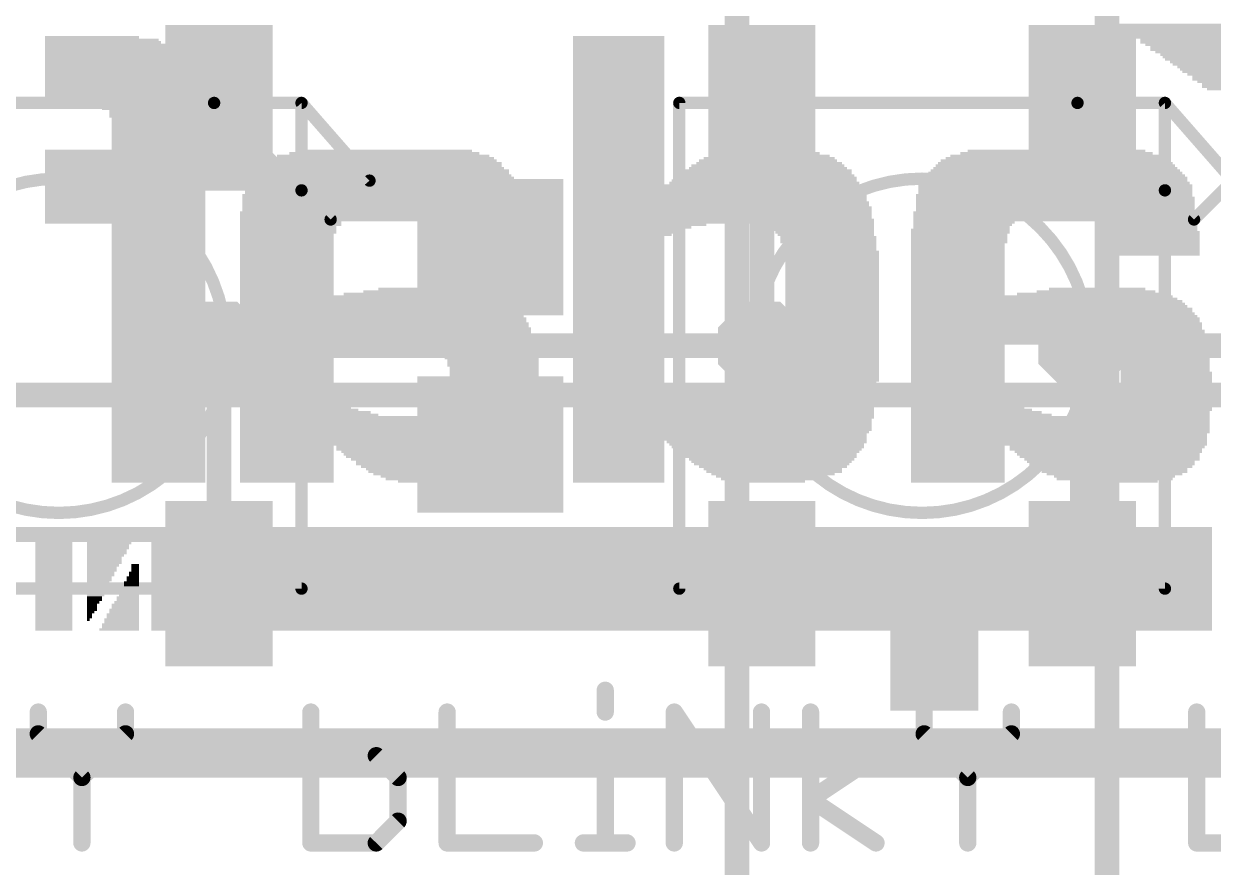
# Model space of a CAD drawing. Extents: x -0.4 to 69.2, y -1 to 53.5.
# Drawn here: x 29.61 to 41.86, y 21.81 to 30.49 of the extents above; entities that cross this region are included whole.
import ezdxf

# ---------------------------------------------------------------- set-up
doc = ezdxf.new("R2010")
doc.units = 0
for name, color, linetype in [('1', 12, 'CONTINUOUS'), ('16', 132, 'CONTINUOUS'), ('18', 110, 'CONTINUOUS'), ('21', 40, 'CONTINUOUS'), ('22', 6, 'CONTINUOUS'), ('29', 253, 'CONTINUOUS')]:
    doc.layers.add(name, color=color, linetype=linetype)

# ---------------------------------------------------------------- blocks, each defined once
blk = doc.blocks.new('RECT')
blk.add_solid([(-0.5, -0.5), (0.5, -0.5), (-0.5, 0.5), (0.5, 0.5)])
blk = doc.blocks.new('SQUAREV')
blk.add_solid([(-0.5, -0.5), (0.5, -0.5), (-0.5, 0.5), (0.5, 0.5)])
blk = doc.blocks.new('OCTAGONV')
at = {"const_width": 0.5}
blk.add_lwpolyline([(-0.25, -0.1036), (-0.25, 0.1036), (-0.1036, 0.25), (0.1036, 0.25), (0.25, 0.1036), (0.25, -0.1036), (0.1036, -0.25), (-0.1036, -0.25), (-0.25, -0.1036), (-0.25, 0.1036)], dxfattribs=at)

msp = doc.modelspace()

# ---------------------------------------------------------------- linework, layer by layer
at = {"layer": '1', "const_width": 0.254}
for points in [[(37.212, 29.628), (37.212, 27.178)], [(31.622, 24.728), (31.622, 27.178)], [(40.512, 24.728), (40.512, 27.178)], [(0, 26.67), (68.834, 26.67)], [(68.834, 23.114), (0, 23.114)], [(66.928, 22.86), (1.906, 22.86)]]:
    msp.add_lwpolyline(points, dxfattribs=at)
at = {"layer": '1', "const_width": 0.127}
for points in [[(37.2755, 29.628, 1), (37.1485, 29.628)], [(31.6855, 27.178, 1), (31.5585, 27.178)], [(37.1485, 27.178, 1), (37.2755, 27.178)], [(40.5755, 27.178, 1), (40.4485, 27.178)], [(31.5585, 24.728, 1), (31.6855, 24.728)], [(40.4485, 24.728, 1), (40.5755, 24.728)]]:
    msp.add_lwpolyline(points, format="xyb", dxfattribs=at)
at = {"layer": '16', "const_width": 0.254}
for points in [[(36.957, 5.842), (36.957, 44.704)], [(40.767, 44.704), (40.767, 5.842)], [(37.212, 27.178), (31.622, 27.178)], [(46.102, 27.178), (40.512, 27.178)]]:
    msp.add_lwpolyline(points, dxfattribs=at)
at = {"layer": '16', "const_width": 0.127}
for points in [[(31.622, 27.2415, 1), (31.622, 27.1145)], [(37.212, 27.1145, 1), (37.212, 27.2415)], [(40.512, 27.2415, 1), (40.512, 27.1145)]]:
    msp.add_lwpolyline(points, format="xyb", dxfattribs=at)
at = {"layer": '21'}
for points, const_width in [([(27.472, 29.678), (31.572, 29.678)], 0.127), ([(31.572, 29.678), (32.472, 29.678)], 0.127), ([(31.572, 29.678), (32.472, 28.778)], 0.127), ([(32.472, 29.678), (32.472, 28.778)], 0.127), ([(33.172, 28.878), (32.472, 29.678)], 0.127), ([(36.362, 24.678), (36.362, 29.678)], 0.127), ([(36.362, 29.678), (40.462, 29.678)], 0.127), ([(40.462, 29.678), (41.362, 29.678)], 0.127), ([(40.462, 29.678), (41.362, 28.778)], 0.127), ([(41.362, 29.678), (41.362, 28.778)], 0.127), ([(42.062, 28.878), (41.362, 29.678)], 0.127), ([(32.772, 28.478), (33.172, 28.878)], 0.127), ([(41.662, 28.478), (42.062, 28.878)], 0.127), ([(32.472, 28.778), (32.472, 24.678)], 0.127), ([(32.472, 28.778), (32.772, 28.478)], 0.127), ([(41.362, 28.778), (41.362, 24.678)], 0.127), ([(41.362, 28.778), (41.662, 28.478)], 0.127), ([(33.909, 27.178), (34.925, 27.178)], 0.2032), ([(32.472, 24.678), (27.472, 24.678)], 0.127), ([(41.362, 24.678), (36.362, 24.678)], 0.127), ([(35.5992, 23.6318), (35.5992, 23.4073)], 0.1778), ([(29.7615, 23.4073), (29.7615, 23.1827)], 0.1778), ([(30.6597, 23.1827), (30.6597, 23.4073)], 0.1778), ([(32.5681, 23.4073), (32.5681, 22.0599)], 0.1778), ([(33.9713, 23.4073), (33.9713, 22.0599)], 0.1778), ([(36.3101, 22.0599), (36.3101, 23.4073)], 0.1778), ([(36.3101, 23.4073), (37.2084, 22.0599)], 0.1778), ([(37.2084, 22.0599), (37.2084, 23.4073)], 0.1778), ([(37.7134, 22.0599), (37.7134, 23.4073)], 0.1778), ([(38.8828, 23.4073), (38.8828, 23.1827)], 0.1778), ([(39.7811, 23.1827), (39.7811, 23.4073)], 0.1778), ([(41.6894, 23.4073), (41.6894, 22.0599)], 0.1778), ([(29.7615, 23.1827), (30.2106, 22.7336)], 0.1778), ([(30.2106, 22.7336), (30.6597, 23.1827)], 0.1778), ([(38.8828, 23.1827), (39.3319, 22.7336)], 0.1778), ([(39.3319, 22.7336), (39.7811, 23.1827)], 0.1778), ([(33.2417, 22.9581), (32.5681, 22.9581)], 0.1778), ([(33.4663, 22.7336), (33.2417, 22.9581)], 0.1778), ([(35.3746, 22.9581), (35.5992, 22.9581)], 0.1778), ([(35.5992, 22.9581), (35.5992, 22.0599)], 0.1778), ([(37.7134, 22.509), (38.3871, 22.9581)], 0.1778), ([(42.3631, 22.9581), (41.6894, 22.9581)], 0.1778), ([(30.2106, 22.7336), (30.2106, 22.0599)], 0.1778), ([(33.4663, 22.2845), (33.4663, 22.7336)], 0.1778), ([(39.3319, 22.7336), (39.3319, 22.0599)], 0.1778), ([(38.3871, 22.0599), (37.7134, 22.509)], 0.1778), ([(33.2417, 22.0599), (33.4663, 22.2845)], 0.1778), ([(32.5681, 22.0599), (33.2417, 22.0599)], 0.1778), ([(33.9713, 22.0599), (34.8696, 22.0599)], 0.1778), ([(35.3746, 22.0599), (35.8237, 22.0599)], 0.1778), ([(41.6894, 22.0599), (42.3631, 22.0599)], 0.1778)]:
    msp.add_lwpolyline(points, dxfattribs=dict(at, const_width=const_width))
for points, const_width in [([(31.5945, 29.7005, 1), (31.5495, 29.6555)], 0.0635), ([(31.572, 29.7097, 1), (31.572, 29.6463)], 0.0635), ([(31.572, 29.6463, 1), (31.572, 29.7097)], 0.0635), ([(32.5038, 29.678, 1), (32.4402, 29.678)], 0.0635), ([(32.4959, 29.6989, 1), (32.4481, 29.6571)], 0.0635), ([(32.472, 29.6463, 1), (32.472, 29.7097)], 0.0635), ([(36.3938, 29.678, 1), (36.3302, 29.678)], 0.0635), ([(36.362, 29.7097, 1), (36.362, 29.6463)], 0.0635), ([(40.4845, 29.7005, 1), (40.4395, 29.6555)], 0.0635), ([(40.462, 29.7097, 1), (40.462, 29.6463)], 0.0635), ([(40.462, 29.6463, 1), (40.462, 29.7097)], 0.0635), ([(41.3938, 29.678, 1), (41.3302, 29.678)], 0.0635), ([(41.3859, 29.6989, 1), (41.3381, 29.6571)], 0.0635), ([(41.362, 29.6463, 1), (41.362, 29.7097)], 0.0635), ([(29.972, 25.4575, 1), (29.972, 28.8985, 1), (29.972, 25.4575)], 0.127), ([(33.1481, 28.8571, 1), (33.1959, 28.8989)], 0.0635), ([(33.1945, 28.8555, 1), (33.1495, 28.9005)], 0.0635), ([(38.862, 25.4575, 1), (38.862, 28.8985, 1), (38.862, 25.4575)], 0.127), ([(32.4945, 28.8005, 1), (32.4495, 28.7555)], 0.0635), ([(32.5038, 28.778, 1), (32.4402, 28.778)], 0.0635), ([(32.4402, 28.778, 1), (32.5038, 28.778)], 0.0635), ([(32.4495, 28.7555, 1), (32.4945, 28.8005)], 0.0635), ([(41.3845, 28.8005, 1), (41.3395, 28.7555)], 0.0635), ([(41.3938, 28.778, 1), (41.3302, 28.778)], 0.0635), ([(41.3302, 28.778, 1), (41.3938, 28.778)], 0.0635), ([(41.3395, 28.7555, 1), (41.3845, 28.8005)], 0.0635), ([(32.7495, 28.5005, 1), (32.7945, 28.4555)], 0.0635), ([(32.7495, 28.4555, 1), (32.7945, 28.5005)], 0.0635), ([(41.6395, 28.5005, 1), (41.6845, 28.4555)], 0.0635), ([(41.6395, 28.4555, 1), (41.6845, 28.5005)], 0.0635), ([(33.909, 27.2288, 1), (33.909, 27.1272)], 0.1016), ([(34.925, 27.1272, 1), (34.925, 27.2288)], 0.1016), ([(32.472, 24.6463, 1), (32.472, 24.7097)], 0.0635), ([(36.362, 24.7097, 1), (36.362, 24.6463)], 0.0635), ([(41.362, 24.6463, 1), (41.362, 24.7097)], 0.0635), ([(32.4402, 24.678, 1), (32.5038, 24.678)], 0.0635), ([(36.3302, 24.678, 1), (36.3938, 24.678)], 0.0635), ([(41.3302, 24.678, 1), (41.3938, 24.678)], 0.0635), ([(35.6436, 23.6318, 1), (35.5547, 23.6318)], 0.0889), ([(29.806, 23.4073, 1), (29.7171, 23.4073)], 0.0889), ([(30.7042, 23.4073, 1), (30.6153, 23.4073)], 0.0889), ([(32.6125, 23.4073, 1), (32.5236, 23.4073)], 0.0889), ([(34.0158, 23.4073, 1), (33.9269, 23.4073)], 0.0889), ([(35.5547, 23.4073, 1), (35.6436, 23.4073)], 0.0889), ([(36.3546, 23.4073, 1), (36.2657, 23.4073)], 0.0889), ([(36.3471, 23.4319, 1), (36.2732, 23.3826)], 0.0889), ([(37.2528, 23.4073, 1), (37.1639, 23.4073)], 0.0889), ([(37.7579, 23.4073, 1), (37.669, 23.4073)], 0.0889), ([(38.9273, 23.4073, 1), (38.8384, 23.4073)], 0.0889), ([(39.8255, 23.4073, 1), (39.7366, 23.4073)], 0.0889), ([(41.7338, 23.4073, 1), (41.6449, 23.4073)], 0.0889), ([(29.7929, 23.2141, 1), (29.7301, 23.1513)], 0.0889), ([(30.6912, 23.1513, 1), (30.6283, 23.2141)], 0.0889), ([(38.9142, 23.2141, 1), (38.8514, 23.1513)], 0.0889), ([(39.8125, 23.1513, 1), (39.7496, 23.2141)], 0.0889), ([(29.7171, 23.1827, 1), (29.806, 23.1827)], 0.0889), ([(30.6153, 23.1827, 1), (30.7042, 23.1827)], 0.0889), ([(38.8384, 23.1827, 1), (38.9273, 23.1827)], 0.0889), ([(39.7366, 23.1827, 1), (39.8255, 23.1827)], 0.0889), ([(32.5681, 23.0026, 1), (32.5681, 22.9137)], 0.0889), ([(33.2732, 22.9896, 1), (33.2103, 22.9267)], 0.0889), ([(33.2417, 22.9137, 1), (33.2417, 23.0026)], 0.0889), ([(35.3746, 23.0026, 1), (35.3746, 22.9137)], 0.0889), ([(35.6436, 22.9581, 1), (35.5547, 22.9581)], 0.0889), ([(35.5992, 22.9137, 1), (35.5992, 23.0026)], 0.0889), ([(38.4118, 22.9211, 1), (38.3624, 22.9951)], 0.0889), ([(41.6894, 23.0026, 1), (41.6894, 22.9137)], 0.0889), ([(30.1792, 22.765, 1), (30.2421, 22.7021)], 0.0889), ([(30.2551, 22.7336, 1), (30.1662, 22.7336)], 0.0889), ([(30.1792, 22.7021, 1), (30.2421, 22.765)], 0.0889), ([(33.5108, 22.7336, 1), (33.4219, 22.7336)], 0.0889), ([(33.4349, 22.7021, 1), (33.4977, 22.765)], 0.0889), ([(39.3005, 22.765, 1), (39.3634, 22.7021)], 0.0889), ([(39.3764, 22.7336, 1), (39.2875, 22.7336)], 0.0889), ([(39.3005, 22.7021, 1), (39.3634, 22.765)], 0.0889), ([(37.7381, 22.546, 1), (37.6888, 22.472)], 0.0889), ([(37.6888, 22.546, 1), (37.7381, 22.472)], 0.0889), ([(33.4219, 22.2845, 1), (33.5108, 22.2845)], 0.0889), ([(33.4977, 22.253, 1), (33.4349, 22.3159)], 0.0889), ([(30.1662, 22.0599, 1), (30.2551, 22.0599)], 0.0889), ([(32.5681, 22.1044, 1), (32.5681, 22.0155)], 0.0889), ([(32.5236, 22.0599, 1), (32.6125, 22.0599)], 0.0889), ([(33.2103, 22.0913, 1), (33.2732, 22.0285)], 0.0889), ([(33.2417, 22.0155, 1), (33.2417, 22.1044)], 0.0889), ([(33.9713, 22.1044, 1), (33.9713, 22.0155)], 0.0889), ([(33.9269, 22.0599, 1), (34.0158, 22.0599)], 0.0889), ([(34.8696, 22.0155, 1), (34.8696, 22.1044)], 0.0889), ([(35.3746, 22.1044, 1), (35.3746, 22.0155)], 0.0889), ([(35.5547, 22.0599, 1), (35.6436, 22.0599)], 0.0889), ([(35.8237, 22.0155, 1), (35.8237, 22.1044)], 0.0889), ([(36.2657, 22.0599, 1), (36.3546, 22.0599)], 0.0889), ([(37.1639, 22.0599, 1), (37.2528, 22.0599)], 0.0889), ([(37.1714, 22.0352, 1), (37.2454, 22.0846)], 0.0889), ([(37.669, 22.0599, 1), (37.7579, 22.0599)], 0.0889), ([(38.3624, 22.0229, 1), (38.4118, 22.0969)], 0.0889), ([(39.2875, 22.0599, 1), (39.3764, 22.0599)], 0.0889), ([(41.6894, 22.1044, 1), (41.6894, 22.0155)], 0.0889), ([(41.6449, 22.0599, 1), (41.7338, 22.0599)], 0.0889)]:
    msp.add_lwpolyline(points, format="xyb", dxfattribs=dict(at, const_width=const_width))

# ---------------------------------------------------------------- block references
at = {"layer": '1', "rotation": 90}
for p, xscale, yscale in [((31.622, 29.628), 1.5, 0.9), ((37.212, 29.628), 1.5, 0.9), ((40.512, 29.628), 1.5, 0.9), ((34.417, 28.194), 1.2, 1.3), ((34.417, 26.162), 1.2, 1.3), ((31.622, 24.728), 1.5, 0.9), ((37.212, 24.728), 1.5, 0.9), ((40.512, 24.728), 1.5, 0.9)]:
    msp.add_blockref('RECT', p, dxfattribs=dict(at, xscale=xscale, yscale=yscale))
at = {"layer": '18', "xscale": 0.9064, "yscale": 0.9064}
for name, p in [('OCTAGONV', (31.622, 27.178)), ('OCTAGONV', (31.622, 27.178)), ('OCTAGONV', (37.212, 27.178)), ('OCTAGONV', (37.212, 27.178)), ('OCTAGONV', (40.512, 27.178)), ('OCTAGONV', (40.512, 27.178)), ('SQUAREV', (38.989, 23.876)), ('SQUAREV', (38.989, 23.876))]:
    msp.add_blockref(name, p, dxfattribs=at)
at = {"layer": '22', "yscale": 0.0254, "rotation": 180}
for p, xscale in [((42.3926, 30.48), 3.0226), ((42.4434, 30.4546), 3.0734), ((42.6085, 30.4292), 3.302), ((44.5643, 30.4038), 7.1628), ((44.5643, 30.3784), 7.112), ((30.3149, 30.353), 0.9652), ((30.4165, 30.3276), 1.1684), ((30.4292, 30.3022), 1.1938), ((30.4673, 30.2768), 1.27), ((30.5054, 30.2514), 1.3462), ((35.7378, 30.353), 0.9398), ((35.7378, 30.3276), 0.9398), ((35.7378, 30.3022), 0.9398), ((35.7378, 30.2768), 0.9398), ((35.7378, 30.2514), 0.9398), ((44.5643, 30.353), 7.0104), ((44.5389, 30.3276), 6.858), ((44.5262, 30.3022), 6.8326), ((44.5008, 30.2768), 6.6802), ((44.4627, 30.2514), 6.5024), ((30.5054, 30.226), 1.3462), ((30.5308, 30.2006), 1.397), ((30.5435, 30.1752), 1.4224), ((30.5562, 30.1498), 1.4478), ((30.5689, 30.1244), 1.4732), ((35.7378, 30.226), 0.9398), ((35.7378, 30.2006), 0.9398), ((35.7378, 30.1752), 0.9398), ((35.7378, 30.1498), 0.9398), ((35.7378, 30.1244), 0.9398), ((44.4119, 30.226), 6.4008), ((43.4721, 30.2006), 4.4196), ((43.4721, 30.1752), 4.318), ((43.4721, 30.1498), 4.2672), ((43.4848, 30.1244), 4.2418), ((30.5816, 30.099), 1.4986), ((30.5943, 30.0736), 1.524), ((30.607, 30.0482), 1.5494), ((30.607, 30.0228), 1.5494), ((30.6197, 29.9974), 1.5748), ((35.7378, 30.099), 0.9398), ((35.7378, 30.0736), 0.9398), ((35.7378, 30.0482), 0.9398), ((35.7378, 30.0228), 0.9398), ((35.7378, 29.9974), 0.9398), ((43.18, 30.099), 3.5306), ((43.1673, 30.0736), 3.4544), ((43.1673, 30.0482), 3.3528), ((43.1546, 30.0228), 3.2766), ((43.1673, 29.9974), 3.2512), ((30.6197, 29.972), 1.5748), ((30.6197, 29.9466), 1.5748), ((30.6324, 29.9212), 1.6002), ((30.6324, 29.8958), 1.6002), ((30.6451, 29.8704), 1.6256), ((35.7378, 29.972), 0.9398), ((35.7378, 29.9466), 0.9398), ((35.7378, 29.9212), 0.9398), ((35.7378, 29.8958), 0.9398), ((35.7378, 29.8704), 0.9398), ((43.1673, 29.972), 3.1496), ((43.18, 29.9466), 3.0734), ((43.18, 29.9212), 3.0734), ((43.18, 29.8958), 2.9718), ((43.1927, 29.8704), 2.8956), ((30.6451, 29.845), 1.6256), ((30.6451, 29.8196), 1.6256), ((30.6451, 29.7942), 1.6256), ((30.6451, 29.7688), 1.6256), ((35.7378, 29.845), 0.9398), ((35.7378, 29.8196), 0.9398), ((35.7378, 29.7942), 0.9398), ((35.7378, 29.7688), 0.9398), ((43.1927, 29.845), 2.8956), ((43.2054, 29.8196), 2.8194), ((30.6451, 29.7434), 1.6256), ((30.6578, 29.718), 1.651), ((30.6578, 29.6926), 1.651), ((30.6578, 29.6672), 1.651), ((30.6578, 29.6418), 1.651), ((35.7378, 29.7434), 0.9398), ((35.7378, 29.718), 0.9398), ((35.7378, 29.6926), 0.9398), ((35.7378, 29.6672), 0.9398), ((35.7378, 29.6418), 0.9398), ((30.9499, 29.6164), 1.0668), ((30.988, 29.591), 0.9906), ((30.988, 29.5656), 0.9906), ((30.988, 29.5402), 0.9906), ((31.0007, 29.5148), 0.9652), ((35.7378, 29.6164), 0.9398), ((35.7378, 29.591), 0.9398), ((35.7378, 29.5656), 0.9398), ((35.7378, 29.5402), 0.9398), ((35.7378, 29.5148), 0.9398), ((31.0007, 29.4894), 0.9652), ((31.0007, 29.464), 0.9652), ((31.0007, 29.4386), 0.9652), ((31.0007, 29.4132), 0.9652), ((31.0007, 29.3878), 0.9652), ((35.7378, 29.4894), 0.9398), ((35.7378, 29.464), 0.9398), ((35.7378, 29.4386), 0.9398), ((35.7378, 29.4132), 0.9398), ((35.7378, 29.3878), 0.9398), ((31.0007, 29.3624), 0.9652), ((31.0007, 29.337), 0.9652), ((31.0007, 29.3116), 0.9652), ((31.0007, 29.2862), 0.9652), ((31.0007, 29.2608), 0.9652), ((35.7378, 29.3624), 0.9398), ((35.7378, 29.337), 0.9398), ((35.7378, 29.3116), 0.9398), ((35.7378, 29.2862), 0.9398), ((35.7378, 29.2608), 0.9398), ((30.6578, 29.1846), 1.651), ((30.6578, 29.1592), 1.651), ((31.0007, 29.2354), 0.9652), ((31.0007, 29.21), 0.9652), ((33.3248, 29.1592), 1.9558), ((33.3248, 29.1846), 1.8034), ((35.7378, 29.2354), 0.9398), ((35.7378, 29.21), 0.9398), ((35.7378, 29.1846), 0.9398), ((35.7378, 29.1592), 0.9398), ((37.2745, 29.1592), 1.0668), ((37.2745, 29.1846), 0.9652), ((40.2463, 29.1592), 1.9812), ((40.2463, 29.1846), 1.8288), ((30.6578, 29.1338), 1.651), ((30.6578, 29.1084), 1.651), ((30.6578, 29.083), 1.651), ((30.6578, 29.0576), 1.651), ((30.6578, 29.0322), 1.651), ((33.2994, 29.0322), 2.4638), ((33.3121, 29.0576), 2.4384), ((33.3121, 29.083), 2.3368), ((33.3121, 29.1084), 2.286), ((33.3121, 29.1338), 2.1844), ((35.7378, 29.1338), 0.9398), ((35.7378, 29.1084), 0.9398), ((35.7378, 29.083), 0.9398), ((35.7378, 29.0576), 0.9398), ((35.7378, 29.0322), 0.9398), ((37.2745, 29.0322), 1.5748), ((37.2872, 29.0576), 1.4986), ((37.2745, 29.083), 1.4224), ((37.2872, 29.1084), 1.3462), ((37.2872, 29.1338), 1.2446), ((40.2336, 29.0322), 2.4638), ((40.2336, 29.0576), 2.413), ((40.2336, 29.083), 2.3622), ((40.2463, 29.1084), 2.286), ((40.2463, 29.1338), 2.1844), ((30.6578, 29.0068), 1.651), ((30.6578, 28.9814), 1.651), ((30.6578, 28.956), 1.651), ((30.6578, 28.9306), 1.651), ((30.6578, 28.9052), 1.651), ((33.2994, 28.9052), 2.7178), ((33.2994, 28.9306), 2.667), ((33.2994, 28.956), 2.6162), ((33.3121, 28.9814), 2.5908), ((33.2994, 29.0068), 2.5146), ((35.7378, 29.0068), 0.9398), ((35.7378, 28.9814), 0.9398), ((35.7378, 28.956), 0.9398), ((35.7378, 28.9306), 0.9398), ((35.7378, 28.9052), 0.9398), ((37.2491, 28.9052), 1.8796), ((37.2618, 28.9306), 1.8034), ((37.2618, 28.956), 1.7526), ((37.2745, 28.9814), 1.7272), ((37.2745, 29.0068), 1.6256), ((40.2336, 28.9052), 2.7178), ((40.2336, 28.9306), 2.667), ((40.2336, 28.956), 2.6162), ((40.2336, 28.9814), 2.5654), ((40.2336, 29.0068), 2.5146), ((30.6578, 28.8798), 1.651), ((30.6578, 28.8544), 1.651), ((30.6578, 28.829), 1.651), ((30.6578, 28.8036), 1.651), ((30.6578, 28.7782), 1.651), ((33.2994, 28.7782), 2.8194), ((33.2994, 28.8544), 2.7686), ((33.2994, 28.829), 2.7686), ((33.3121, 28.8036), 2.794), ((33.3121, 28.8798), 2.7432), ((35.7378, 28.8798), 0.9398), ((35.7378, 28.8544), 0.9398), ((36.7538, 28.829), 2.9718), ((36.7665, 28.8036), 2.9972), ((36.7665, 28.7782), 2.9972), ((37.2364, 28.8544), 1.9558), ((37.2364, 28.8798), 1.905), ((40.2336, 28.829), 2.8194), ((40.2336, 28.8036), 2.8194), ((40.2336, 28.7782), 2.8194), ((40.2336, 28.8544), 2.7686), ((40.2336, 28.8798), 2.7178), ((30.6578, 28.7528), 1.651), ((30.6578, 28.7274), 1.651), ((30.6578, 28.702), 1.651), ((30.6578, 28.6766), 1.651), ((30.6578, 28.6512), 1.651), ((33.2867, 28.7274), 2.8448), ((33.2994, 28.702), 2.8702), ((33.2994, 28.6766), 2.8702), ((33.2994, 28.6512), 2.8702), ((33.2994, 28.7528), 2.8194), ((36.7792, 28.7528), 3.0226), ((36.7792, 28.7274), 3.0226), ((36.7792, 28.702), 3.0226), ((36.7792, 28.6766), 3.0226), ((36.7919, 28.6512), 3.048), ((40.2209, 28.7274), 2.8448), ((40.2336, 28.702), 2.8702), ((40.2336, 28.6766), 2.8702), ((40.2336, 28.6512), 2.8702), ((40.2336, 28.7528), 2.8194), ((30.6578, 28.6258), 1.651), ((30.6578, 28.6004), 1.651), ((30.6578, 28.575), 1.651), ((30.6578, 28.5496), 1.651), ((30.6578, 28.5242), 1.651), ((33.2994, 28.5496), 2.921), ((33.2994, 28.5242), 2.921), ((33.3121, 28.6258), 2.8956), ((33.3121, 28.6004), 2.8956), ((33.3121, 28.575), 2.8956), ((36.7919, 28.6258), 3.048), ((36.8046, 28.6004), 3.0734), ((36.8046, 28.575), 3.0734), ((36.8046, 28.5496), 3.0734), ((36.8046, 28.5242), 3.0734), ((40.2336, 28.5496), 2.921), ((40.2336, 28.5242), 2.921), ((40.2336, 28.6258), 2.8702), ((40.2336, 28.6004), 2.8702), ((40.2336, 28.575), 2.8702), ((30.6578, 28.4988), 1.651), ((30.6578, 28.4734), 1.651), ((30.6578, 28.448), 1.651), ((31.0007, 28.4226), 0.9652), ((33.2994, 28.4988), 2.921), ((33.2994, 28.4734), 2.921), ((32.3596, 28.448), 1.0414), ((32.3596, 28.4226), 1.0414), ((34.2646, 28.448), 0.9906), ((34.2773, 28.4226), 0.9652), ((36.8046, 28.4988), 3.0734), ((36.8173, 28.4734), 3.0988), ((36.8173, 28.448), 3.0988), ((35.9537, 28.4226), 1.3716), ((37.7571, 28.4226), 1.2192), ((40.2336, 28.4988), 2.921), ((40.2336, 28.4734), 2.921), ((39.2938, 28.448), 1.0414), ((39.2811, 28.4226), 1.016), ((41.1988, 28.448), 0.9906), ((41.1988, 28.4226), 0.9906), ((31.0007, 28.3972), 0.9652), ((31.0007, 28.3718), 0.9652), ((31.0007, 28.3464), 0.9652), ((31.0007, 28.321), 0.9652), ((31.0007, 28.2956), 0.9652), ((32.3342, 28.3972), 0.9906), ((32.3342, 28.3718), 0.9906), ((32.3342, 28.3464), 0.9906), ((32.3215, 28.321), 0.9652), ((32.3215, 28.2956), 0.9652), ((34.29, 28.3972), 0.9398), ((34.3027, 28.3718), 0.9144), ((34.3154, 28.3464), 0.9398), ((34.3154, 28.321), 0.9398), ((34.3154, 28.2956), 0.9398), ((35.8775, 28.3972), 1.2192), ((35.8267, 28.3718), 1.1176), ((35.8013, 28.3464), 1.0668), ((35.7759, 28.321), 1.016), ((35.7378, 28.2956), 0.9398), ((37.8333, 28.3972), 1.0668), ((37.846, 28.3718), 1.0414), ((37.8587, 28.3464), 1.016), ((37.8714, 28.321), 0.9906), ((37.8968, 28.2956), 0.9906), ((39.2557, 28.3718), 1.016), ((39.2557, 28.3464), 1.016), ((39.243, 28.321), 0.9906), ((39.243, 28.2956), 0.9906), ((39.2684, 28.3972), 0.9906), ((41.2242, 28.3972), 0.9398), ((41.2242, 28.3718), 0.9398), ((41.2369, 28.3464), 0.9652), ((41.2496, 28.321), 0.9398), ((41.2496, 28.2956), 0.9398), ((31.0007, 28.2702), 0.9652), ((31.0007, 28.2448), 0.9652), ((31.0007, 28.2194), 0.9652), ((31.0007, 28.194), 0.9652), ((31.0007, 28.1686), 0.9652), ((32.3215, 28.2702), 0.9652), ((32.3215, 28.2448), 0.9652), ((32.3215, 28.2194), 0.9652), ((32.3215, 28.194), 0.9652), ((32.3215, 28.1686), 0.9652), ((34.3154, 28.2702), 0.9398), ((34.3281, 28.2448), 0.9144), ((34.3281, 28.2194), 0.9144), ((34.3281, 28.194), 0.9144), ((34.3281, 28.1686), 0.9144), ((35.7378, 28.2702), 0.9398), ((35.7378, 28.2448), 0.9398), ((35.7378, 28.2194), 0.9398), ((35.7378, 28.194), 0.9398), ((35.7378, 28.1686), 0.9398), ((37.8968, 28.2702), 0.9906), ((37.8968, 28.2448), 0.9906), ((37.9095, 28.2194), 0.9652), ((37.9095, 28.194), 0.9652), ((37.9095, 28.1686), 0.9652), ((39.243, 28.2702), 0.9906), ((39.243, 28.2448), 0.9906), ((39.2303, 28.2194), 0.9652), ((39.2303, 28.194), 0.9652), ((39.2303, 28.1686), 0.9652), ((41.2496, 28.2702), 0.9398), ((41.2623, 28.2448), 0.9144), ((41.2623, 28.2194), 0.9144), ((41.2623, 28.194), 0.9144), ((41.2623, 28.1686), 0.9144), ((31.0007, 28.1432), 0.9652), ((31.0007, 28.1178), 0.9652), ((31.0007, 28.0924), 0.9652), ((31.0007, 28.067), 0.9652), ((31.0007, 28.0416), 0.9652), ((32.3215, 28.1432), 0.9652), ((32.3215, 28.1178), 0.9652), ((32.3215, 28.0924), 0.9652), ((32.3215, 28.067), 0.9652), ((32.3215, 28.0416), 0.9652), ((34.3281, 28.1432), 0.9144), ((34.3281, 28.1178), 0.9144), ((35.7378, 28.1432), 0.9398), ((35.7378, 28.1178), 0.9398), ((35.7378, 28.0924), 0.9398), ((35.7378, 28.067), 0.9398), ((35.7378, 28.0416), 0.9398), ((37.9349, 28.1432), 0.9652), ((37.9349, 28.1178), 0.9652), ((37.9349, 28.0924), 0.9652), ((37.9349, 28.067), 0.9652), ((37.9349, 28.0416), 0.9652), ((39.2303, 28.1432), 0.9652), ((39.2303, 28.1178), 0.9652), ((39.2303, 28.0924), 0.9652), ((39.2303, 28.067), 0.9652), ((39.2303, 28.0416), 0.9652), ((41.2623, 28.1432), 0.9144), ((41.2623, 28.1178), 0.9144), ((31.0007, 28.0162), 0.9652), ((31.0007, 27.9908), 0.9652), ((31.0007, 27.9654), 0.9652), ((31.0007, 27.94), 0.9652), ((31.0007, 27.9146), 0.9652), ((32.3215, 28.0162), 0.9652), ((32.3215, 27.9908), 0.9652), ((32.3215, 27.9654), 0.9652), ((32.3215, 27.94), 0.9652), ((32.3215, 27.9146), 0.9652), ((35.7378, 28.0162), 0.9398), ((35.7378, 27.9908), 0.9398), ((35.7378, 27.9654), 0.9398), ((35.7378, 27.94), 0.9398), ((35.7378, 27.9146), 0.9398), ((37.9349, 28.0162), 0.9652), ((37.9349, 27.9908), 0.9652), ((37.9349, 27.9654), 0.9652), ((37.9349, 27.94), 0.9652), ((37.9349, 27.9146), 0.9652), ((39.2303, 28.0162), 0.9652), ((39.2303, 27.9908), 0.9652), ((39.2303, 27.9654), 0.9652), ((39.2303, 27.94), 0.9652), ((39.2303, 27.9146), 0.9652), ((31.0007, 27.8892), 0.9652), ((31.0007, 27.8638), 0.9652), ((31.0007, 27.8384), 0.9652), ((31.0007, 27.813), 0.9652), ((31.0007, 27.7876), 0.9652), ((32.3215, 27.8892), 0.9652), ((32.3215, 27.8638), 0.9652), ((32.3215, 27.8384), 0.9652), ((32.3215, 27.813), 0.9652), ((32.3215, 27.7876), 0.9652), ((35.7378, 27.8892), 0.9398), ((35.7378, 27.8638), 0.9398), ((35.7378, 27.8384), 0.9398), ((35.7378, 27.813), 0.9398), ((35.7378, 27.7876), 0.9398), ((37.9349, 27.8892), 0.9652), ((37.9349, 27.8638), 0.9652), ((37.9349, 27.8384), 0.9652), ((37.9349, 27.813), 0.9652), ((37.9349, 27.7876), 0.9652), ((39.2303, 27.8892), 0.9652), ((39.2303, 27.8638), 0.9652), ((39.2303, 27.8384), 0.9652), ((39.2303, 27.813), 0.9652), ((39.2303, 27.7876), 0.9652), ((31.0007, 27.7622), 0.9652), ((31.0007, 27.7368), 0.9652), ((31.0007, 27.7114), 0.9652), ((31.0007, 27.686), 0.9652), ((32.3215, 27.7622), 0.9652), ((32.3215, 27.7368), 0.9652), ((32.3215, 27.7114), 0.9652), ((33.1851, 27.686), 2.6924), ((33.6804, 27.7114), 1.5494), ((33.7185, 27.7368), 1.2192), ((33.7439, 27.7622), 0.9652), ((35.7378, 27.7622), 0.9398), ((35.7378, 27.7368), 0.9398), ((35.7378, 27.7114), 0.9398), ((35.7378, 27.686), 0.9398), ((37.9349, 27.7622), 0.9652), ((37.9349, 27.7368), 0.9652), ((37.9349, 27.7114), 0.9652), ((37.9349, 27.686), 0.9652), ((39.2303, 27.7622), 0.9652), ((39.2303, 27.7368), 0.9652), ((39.2303, 27.7114), 0.9652), ((40.0939, 27.686), 2.6924), ((40.6019, 27.7114), 1.524), ((40.6527, 27.7368), 1.2192), ((40.6654, 27.7622), 0.9906), ((31.0007, 27.6606), 0.9652), ((31.0007, 27.6352), 0.9652), ((31.0007, 27.6098), 0.9652), ((31.0007, 27.5844), 0.9652), ((31.0007, 27.559), 0.9652), ((33.1978, 27.6606), 2.7178), ((33.2232, 27.6352), 2.7686), ((33.2359, 27.6098), 2.794), ((33.2613, 27.5844), 2.8448), ((33.274, 27.559), 2.8702), ((35.7378, 27.6606), 0.9398), ((35.7378, 27.6352), 0.9398), ((35.7378, 27.6098), 0.9398), ((35.7378, 27.5844), 0.9398), ((35.7378, 27.559), 0.9398), ((37.9349, 27.6606), 0.9652), ((37.9349, 27.6352), 0.9652), ((37.9349, 27.6098), 0.9652), ((37.9349, 27.5844), 0.9652), ((37.9349, 27.559), 0.9652), ((40.1193, 27.6606), 2.7432), ((40.1447, 27.6352), 2.794), ((40.1574, 27.6098), 2.8194), ((40.1701, 27.5844), 2.8448), ((40.1955, 27.559), 2.8956), ((31.0007, 27.5336), 0.9652), ((31.0007, 27.5082), 0.9652), ((31.0007, 27.4828), 0.9652), ((31.0007, 27.4574), 0.9652), ((31.0007, 27.432), 0.9652), ((33.274, 27.5336), 2.8702), ((33.2867, 27.5082), 2.8956), ((33.2994, 27.4828), 2.921), ((33.3121, 27.4574), 2.9464), ((33.3121, 27.432), 2.9464), ((35.7378, 27.5336), 0.9398), ((35.7378, 27.5082), 0.9398), ((35.7378, 27.4828), 0.9398), ((35.7378, 27.4574), 0.9398), ((35.7378, 27.432), 0.9398), ((37.9349, 27.5336), 0.9652), ((37.9349, 27.5082), 0.9652), ((37.9349, 27.4828), 0.9652), ((37.9349, 27.4574), 0.9652), ((37.9349, 27.432), 0.9652), ((40.1955, 27.5336), 2.8956), ((40.2082, 27.5082), 2.921), ((40.2209, 27.4828), 2.9464), ((40.2336, 27.4574), 2.9718), ((40.2336, 27.432), 2.9718), ((31.0007, 27.4066), 0.9652), ((31.0007, 27.3812), 0.9652), ((31.0007, 27.3558), 0.9652), ((31.0007, 27.3304), 0.9652), ((31.0007, 27.305), 0.9652), ((33.3248, 27.4066), 2.9718), ((33.3248, 27.3812), 2.9718), ((33.3375, 27.3558), 2.9972), ((33.3375, 27.3304), 2.9972), ((33.3375, 27.305), 2.9972), ((35.7378, 27.4066), 0.9398), ((35.7378, 27.3812), 0.9398), ((35.7378, 27.3558), 0.9398), ((35.7378, 27.3304), 0.9398), ((35.7378, 27.305), 0.9398), ((37.9349, 27.4066), 0.9652), ((37.9349, 27.3812), 0.9652), ((37.9349, 27.3558), 0.9652), ((37.9349, 27.3304), 0.9652), ((37.9349, 27.305), 0.9652), ((40.2463, 27.4066), 2.9972), ((40.2463, 27.3812), 2.9972), ((40.2463, 27.3558), 2.9972), ((40.259, 27.3304), 3.0226), ((40.259, 27.305), 3.0226), ((31.0007, 27.2796), 0.9652), ((31.0007, 27.2542), 0.9652), ((31.0007, 27.2288), 0.9652), ((31.0007, 27.2034), 0.9652), ((31.0007, 27.178), 0.9652), ((33.3502, 27.2796), 3.0226), ((33.3502, 27.2542), 3.0226), ((33.3502, 27.2288), 3.0226), ((33.3502, 27.2034), 3.0226), ((32.3215, 27.178), 0.9652), ((34.3281, 27.178), 1.1176), ((35.7378, 27.2796), 0.9398), ((35.7378, 27.2542), 0.9398), ((35.7378, 27.2288), 0.9398), ((35.7378, 27.2034), 0.9398), ((35.7378, 27.178), 0.9398), ((37.9349, 27.2796), 0.9652), ((37.9349, 27.2542), 0.9652), ((37.9349, 27.2288), 0.9652), ((37.9349, 27.2034), 0.9652), ((37.9349, 27.178), 0.9652), ((40.2717, 27.2796), 3.048), ((40.2717, 27.2542), 3.048), ((40.2717, 27.2288), 3.048), ((40.2717, 27.2034), 3.048), ((39.2303, 27.178), 0.9652), ((41.2623, 27.178), 1.1176), ((31.0007, 27.1526), 0.9652), ((31.0007, 27.1272), 0.9652), ((31.0007, 27.1018), 0.9652), ((31.0007, 27.0764), 0.9652), ((32.3215, 27.1526), 0.9652), ((32.3215, 27.1272), 0.9652), ((32.3215, 27.1018), 0.9652), ((32.3215, 27.0764), 0.9652), ((34.3662, 27.1526), 1.0414), ((34.3916, 27.1272), 0.9906), ((34.4043, 27.1018), 0.9652), ((34.4297, 27.0764), 0.9652), ((35.7378, 27.1526), 0.9398), ((35.7378, 27.1272), 0.9398), ((35.7378, 27.1018), 0.9398), ((35.7378, 27.0764), 0.9398), ((37.9349, 27.1526), 0.9652), ((37.9349, 27.1272), 0.9652), ((37.9349, 27.1018), 0.9652), ((37.9349, 27.0764), 0.9652), ((39.2303, 27.1526), 0.9652), ((39.2303, 27.1272), 0.9652), ((39.2303, 27.1018), 0.9652), ((39.2303, 27.0764), 0.9652), ((41.2877, 27.1526), 1.0668), ((41.3258, 27.1272), 0.9906), ((41.3385, 27.1018), 0.9652), ((41.3512, 27.0764), 0.9398), ((31.0007, 27.051), 0.9652), ((31.0007, 27.0256), 0.9652), ((31.0007, 27.0002), 0.9652), ((31.0007, 26.9748), 0.9652), ((31.0007, 26.9494), 0.9652), ((32.3215, 27.051), 0.9652), ((32.3215, 27.0256), 0.9652), ((32.3215, 27.0002), 0.9652), ((32.3215, 26.9748), 0.9652), ((32.3215, 26.9494), 0.9652), ((34.4297, 27.051), 0.9652), ((34.4424, 27.0256), 0.9398), ((34.4424, 27.0002), 0.9398), ((34.4424, 26.9748), 0.9398), ((34.4551, 26.9494), 0.9144), ((35.7378, 27.051), 0.9398), ((35.7378, 27.0256), 0.9398), ((35.7378, 27.0002), 0.9398), ((35.7378, 26.9748), 0.9398), ((35.7378, 26.9494), 0.9398), ((37.9349, 27.051), 0.9652), ((37.9349, 27.0256), 0.9652), ((37.9349, 27.0002), 0.9652), ((37.9349, 26.9748), 0.9652), ((37.9349, 26.9494), 0.9652), ((39.2303, 27.051), 0.9652), ((39.2303, 27.0256), 0.9652), ((39.2303, 27.0002), 0.9652), ((39.2303, 26.9748), 0.9652), ((39.2303, 26.9494), 0.9652), ((41.3512, 27.051), 0.9398), ((41.3639, 27.0256), 0.9144), ((41.3639, 27.0002), 0.9144), ((41.3639, 26.9748), 0.9144), ((41.3639, 26.9494), 0.9144), ((31.0007, 26.924), 0.9652), ((31.0007, 26.8986), 0.9652), ((31.0007, 26.8732), 0.9652), ((31.0007, 26.8478), 0.9652), ((31.0007, 26.8224), 0.9652), ((32.3215, 26.924), 0.9652), ((32.3215, 26.8986), 0.9652), ((32.3215, 26.8732), 0.9652), ((32.3215, 26.8478), 0.9652), ((32.3215, 26.8224), 0.9652), ((34.4551, 26.924), 0.9144), ((34.4551, 26.8986), 0.9144), ((34.4551, 26.8732), 0.9144), ((34.4551, 26.8478), 0.9144), ((34.4551, 26.8224), 0.9144), ((35.7378, 26.924), 0.9398), ((35.7378, 26.8986), 0.9398), ((35.7378, 26.8732), 0.9398), ((35.7378, 26.8478), 0.9398), ((35.7378, 26.8224), 0.9398), ((37.9349, 26.924), 0.9652), ((37.9349, 26.8986), 0.9652), ((37.9349, 26.8732), 0.9652), ((37.9349, 26.8478), 0.9652), ((37.9349, 26.8224), 0.9652), ((39.2303, 26.924), 0.9652), ((39.2303, 26.8986), 0.9652), ((39.2303, 26.8732), 0.9652), ((39.2303, 26.8478), 0.9652), ((39.2303, 26.8224), 0.9652), ((41.3639, 26.924), 0.9144), ((41.3766, 26.8986), 0.9398), ((41.3766, 26.8732), 0.9398), ((41.3766, 26.8478), 0.9398), ((41.3766, 26.8224), 0.9398), ((31.0007, 26.797), 0.9652), ((31.0007, 26.7716), 0.9652), ((31.0007, 26.7462), 0.9652), ((31.0007, 26.7208), 0.9652), ((31.0007, 26.6954), 0.9652), ((32.3215, 26.797), 0.9652), ((32.3215, 26.7716), 0.9652), ((32.3215, 26.7462), 0.9652), ((32.3215, 26.7208), 0.9652), ((32.3215, 26.6954), 0.9652), ((34.4551, 26.797), 0.9144), ((34.4551, 26.7716), 0.9144), ((34.4551, 26.7462), 0.9144), ((34.4551, 26.7208), 0.9144), ((34.4551, 26.6954), 0.9144), ((35.7378, 26.797), 0.9398), ((35.7378, 26.7716), 0.9398), ((35.7378, 26.7462), 0.9398), ((35.7378, 26.7208), 0.9398), ((35.7378, 26.6954), 0.9398), ((37.8968, 26.7462), 0.9906), ((37.8968, 26.7208), 0.9906), ((37.8968, 26.6954), 0.9906), ((37.9095, 26.797), 0.9652), ((37.9095, 26.7716), 0.9652), ((39.2303, 26.797), 0.9652), ((39.2303, 26.7716), 0.9652), ((39.2303, 26.7462), 0.9652), ((39.2303, 26.7208), 0.9652), ((39.2303, 26.6954), 0.9652), ((41.3766, 26.797), 0.9398), ((41.3766, 26.7716), 0.9398), ((41.3766, 26.7462), 0.9398), ((41.3766, 26.7208), 0.9398), ((41.3766, 26.6954), 0.9398), ((31.0007, 26.67), 0.9652), ((31.0007, 26.6446), 0.9652), ((31.0007, 26.6192), 0.9652), ((31.0007, 26.5938), 0.9652), ((31.0007, 26.5684), 0.9652), ((32.3215, 26.67), 0.9652), ((32.3215, 26.6446), 0.9652), ((32.3342, 26.6192), 0.9906), ((32.3596, 26.5938), 1.0414), ((32.3977, 26.5684), 1.1176), ((34.4297, 26.5684), 0.9652), ((34.4424, 26.6446), 0.9398), ((34.4424, 26.6192), 0.9398), ((34.4424, 26.5938), 0.9398), ((34.4551, 26.67), 0.9144), ((35.7632, 26.67), 0.9906), ((35.8013, 26.6446), 1.0668), ((35.814, 26.6192), 1.0922), ((35.8648, 26.5938), 1.1938), ((35.9283, 26.5684), 1.3208), ((37.7952, 26.5684), 1.143), ((37.846, 26.5938), 1.0414), ((37.8587, 26.6192), 1.016), ((37.8841, 26.67), 1.016), ((37.8841, 26.6446), 1.016), ((39.2303, 26.67), 0.9652), ((39.2303, 26.6446), 0.9652), ((39.2557, 26.6192), 1.016), ((39.2811, 26.5938), 1.0668), ((39.3192, 26.5684), 1.143), ((41.3639, 26.5684), 0.9652), ((41.3766, 26.67), 0.9398), ((41.3766, 26.6446), 0.9398), ((41.3766, 26.6192), 0.9398), ((41.3766, 26.5938), 0.9398), ((31.0007, 26.543), 0.9652), ((31.0007, 26.5176), 0.9652), ((31.0007, 26.4922), 0.9652), ((31.0007, 26.4668), 0.9652), ((31.0007, 26.4414), 0.9652), ((32.4104, 26.543), 1.143), ((32.4485, 26.5176), 1.2192), ((32.512, 26.4922), 1.3462), ((32.5501, 26.4668), 1.4224), ((33.3756, 26.4414), 3.0734), ((34.3789, 26.4668), 1.0668), ((34.3916, 26.4922), 1.0414), ((34.417, 26.5176), 0.9906), ((34.4297, 26.543), 0.9652), ((36.8173, 26.543), 3.0988), ((36.8173, 26.5176), 3.0988), ((36.8173, 26.4922), 3.0988), ((36.8173, 26.4668), 3.0988), ((36.8173, 26.4414), 3.0988), ((39.3319, 26.543), 1.1684), ((39.37, 26.5176), 1.2446), ((39.4208, 26.4922), 1.3462), ((39.4716, 26.4668), 1.4478), ((40.2844, 26.4414), 3.0734), ((41.2877, 26.4668), 1.0668), ((41.3131, 26.4922), 1.016), ((41.3512, 26.5176), 0.9906), ((41.3639, 26.543), 0.9652), ((31.0007, 26.416), 0.9652), ((31.0007, 26.3906), 0.9652), ((31.0007, 26.3652), 0.9652), ((31.0007, 26.3398), 0.9652), ((33.3756, 26.416), 3.0734), ((33.3756, 26.3906), 3.0734), ((33.3629, 26.3652), 3.048), ((33.3629, 26.3398), 3.048), ((36.8046, 26.416), 3.0734), ((36.8046, 26.3906), 3.0734), ((36.8046, 26.3652), 3.0734), ((36.8046, 26.3398), 3.0734), ((40.2844, 26.416), 3.0734), ((40.2844, 26.3906), 3.0734), ((40.2844, 26.3652), 3.0734), ((40.2844, 26.3398), 3.0734), ((31.0007, 26.3144), 0.9652), ((31.0007, 26.289), 0.9652), ((31.0007, 26.2636), 0.9652), ((31.0007, 26.2382), 0.9652), ((31.0007, 26.2128), 0.9652), ((33.3629, 26.3144), 3.048), ((33.3629, 26.289), 3.048), ((33.3502, 26.2636), 3.0226), ((33.3502, 26.2382), 3.0226), ((33.3502, 26.2128), 3.0226), ((36.8046, 26.3144), 3.0734), ((36.7919, 26.289), 3.048), ((36.7792, 26.2636), 3.0226), ((36.7792, 26.2382), 3.0226), ((36.7792, 26.2128), 3.0226), ((40.2844, 26.3144), 3.0734), ((40.2844, 26.289), 3.0734), ((40.2717, 26.2636), 3.048), ((40.2717, 26.2382), 3.048), ((40.2717, 26.2128), 3.048), ((31.0007, 26.1874), 0.9652), ((31.0007, 26.162), 0.9652), ((31.0007, 26.1366), 0.9652), ((31.0007, 26.1112), 0.9652), ((31.0007, 26.0858), 0.9652), ((33.3502, 26.1874), 3.0226), ((33.3375, 26.162), 2.9972), ((32.3215, 26.1366), 0.9652), ((32.3215, 26.1112), 0.9652), ((32.3215, 26.0858), 0.9652), ((33.8328, 26.1366), 2.0066), ((33.8328, 26.1112), 2.0066), ((33.8455, 26.0858), 1.9304), ((35.7378, 26.1874), 0.9398), ((35.7378, 26.162), 0.9398), ((35.7378, 26.1366), 0.9398), ((35.7378, 26.1112), 0.9398), ((35.7378, 26.0858), 0.9398), ((37.2618, 26.1874), 2.0574), ((37.2618, 26.162), 2.0066), ((37.2745, 26.1366), 1.9812), ((37.2872, 26.1112), 1.905), ((37.2872, 26.0858), 1.8542), ((40.2717, 26.1874), 3.048), ((40.2717, 26.162), 3.048), ((39.2303, 26.1366), 0.9652), ((39.2303, 26.1112), 0.9652), ((39.2303, 26.0858), 0.9652), ((40.767, 26.1366), 2.0066), ((40.7543, 26.1112), 1.9812), ((40.7797, 26.0858), 1.9304), ((31.0007, 26.0604), 0.9652), ((31.0007, 26.035), 0.9652), ((31.0007, 26.0096), 0.9652), ((31.0007, 25.9842), 0.9652), ((31.0007, 25.9588), 0.9652), ((32.3215, 26.0604), 0.9652), ((32.3215, 26.035), 0.9652), ((32.3215, 26.0096), 0.9652), ((32.3215, 25.9842), 0.9652), ((32.3215, 25.9588), 0.9652), ((33.8455, 26.0604), 1.8796), ((33.8582, 26.035), 1.8542), ((33.8836, 26.0096), 1.8034), ((33.8963, 25.9842), 1.7272), ((33.8836, 25.9588), 1.7018), ((35.7378, 26.0604), 0.9398), ((35.7378, 26.035), 0.9398), ((35.7378, 26.0096), 0.9398), ((35.7378, 25.9842), 0.9398), ((35.7378, 25.9588), 0.9398), ((37.2999, 26.0604), 1.778), ((37.2999, 26.035), 1.778), ((37.3126, 26.0096), 1.7018), ((37.3126, 25.9842), 1.651), ((37.3126, 25.9588), 1.6002), ((39.2303, 26.0604), 0.9652), ((39.2303, 26.035), 0.9652), ((39.2303, 26.0096), 0.9652), ((39.2303, 25.9842), 0.9652), ((39.2303, 25.9588), 0.9652), ((40.7797, 26.0604), 1.8796), ((40.7924, 26.035), 1.8542), ((40.8178, 26.0096), 1.8034), ((40.8051, 25.9842), 1.7272), ((40.8178, 25.9588), 1.7018), ((31.0007, 25.9334), 0.9652), ((31.0007, 25.908), 0.9652), ((31.0007, 25.8826), 0.9652), ((31.0007, 25.8572), 0.9652), ((31.0007, 25.8318), 0.9652), ((32.3215, 25.9334), 0.9652), ((32.3215, 25.908), 0.9652), ((32.3215, 25.8826), 0.9652), ((32.3215, 25.8572), 0.9652), ((32.3215, 25.8318), 0.9652), ((33.8963, 25.9334), 1.6256), ((33.909, 25.908), 1.5494), ((33.909, 25.8826), 1.4986), ((33.909, 25.8572), 1.397), ((33.909, 25.8318), 1.2446), ((35.7378, 25.9334), 0.9398), ((35.7378, 25.908), 0.9398), ((35.7378, 25.8826), 0.9398), ((35.7378, 25.8572), 0.9398), ((35.7378, 25.8318), 0.9398), ((37.3253, 25.9334), 1.524), ((37.3253, 25.908), 1.4224), ((37.338, 25.8826), 1.397), ((37.3253, 25.8572), 1.27), ((37.3126, 25.8318), 1.143), ((39.2303, 25.9334), 0.9652), ((39.2303, 25.908), 0.9652), ((39.2303, 25.8826), 0.9652), ((39.2303, 25.8572), 0.9652), ((39.2303, 25.8318), 0.9652), ((40.8305, 25.9334), 1.6256), ((40.8305, 25.908), 1.524), ((40.8432, 25.8826), 1.4986), ((40.8432, 25.8572), 1.397), ((40.8432, 25.8318), 1.2446), ((31.0007, 25.8064), 0.9652), ((31.0007, 25.781), 0.9652), ((32.3215, 25.8064), 0.9652), ((32.3215, 25.781), 0.9652), ((33.9217, 25.8064), 1.1684), ((33.909, 25.781), 0.889), ((35.7378, 25.8064), 0.9398), ((35.7378, 25.781), 0.9398), ((37.3126, 25.8064), 1.0414), ((37.2872, 25.781), 0.7366), ((39.2303, 25.8064), 0.9652), ((39.2303, 25.781), 0.9652), ((40.8432, 25.8064), 1.1938), ((40.8432, 25.781), 0.889), ((31.242, 25.2984), 21.209), ((31.242, 25.273), 21.209), ((31.242, 25.2476), 21.209), ((31.242, 25.2222), 21.209), ((31.242, 25.1968), 21.209), ((31.242, 25.1714), 21.209), ((29.9212, 25.146), 0.381), ((29.9212, 25.1206), 0.381), ((29.9212, 25.0952), 0.381), ((30.4927, 25.146), 0.4572), ((30.48, 25.1206), 0.4318), ((30.48, 25.0952), 0.4318), ((31.1277, 25.146), 0.4064), ((31.1277, 25.1206), 0.4064), ((31.1277, 25.0952), 0.4064), ((36.6649, 25.146), 10.3632), ((36.6649, 25.1206), 10.3632), ((36.6649, 25.0952), 10.3632), ((29.9212, 25.0698), 0.381), ((29.9212, 25.0444), 0.381), ((29.9212, 25.019), 0.381), ((29.9212, 24.9936), 0.381), ((30.4673, 25.0698), 0.4064), ((30.4673, 25.0444), 0.4064), ((30.4546, 25.019), 0.381), ((30.4419, 24.9936), 0.3556), ((31.1277, 25.0698), 0.4064), ((31.1277, 25.0444), 0.4064), ((31.1277, 25.019), 0.4064), ((31.1277, 24.9936), 0.4064), ((36.6649, 25.0698), 10.3632), ((36.6649, 25.0444), 10.3632), ((36.6649, 25.019), 10.3632), ((36.6649, 24.9936), 10.3632), ((29.9212, 24.9682), 0.381), ((29.9212, 24.9428), 0.381), ((29.9212, 24.9174), 0.381), ((29.9212, 24.892), 0.381), ((29.9212, 24.8666), 0.381), ((30.4419, 24.9682), 0.3556), ((30.4419, 24.9428), 0.3556), ((30.4292, 24.9174), 0.3302), ((30.4165, 24.892), 0.3048), ((30.4165, 24.8666), 0.3048), ((30.7594, 24.9174), 0.0762), ((30.7594, 24.892), 0.0762), ((30.7594, 24.8666), 0.0762), ((31.1277, 24.9682), 0.4064), ((31.1277, 24.9428), 0.4064), ((31.1277, 24.9174), 0.4064), ((31.1277, 24.892), 0.4064), ((31.1277, 24.8666), 0.4064), ((36.6649, 24.9682), 10.3632), ((36.6649, 24.9428), 10.3632), ((36.6649, 24.9174), 10.3632), ((36.6649, 24.892), 10.3632), ((36.6649, 24.8666), 10.3632), ((29.9212, 24.8412), 0.381), ((29.9212, 24.8158), 0.381), ((29.9212, 24.7904), 0.381), ((29.9212, 24.765), 0.381), ((29.9212, 24.7396), 0.381), ((30.4038, 24.8412), 0.2794), ((30.4038, 24.8158), 0.2794), ((30.3911, 24.7904), 0.254), ((30.3911, 24.765), 0.254), ((30.3784, 24.7396), 0.2286), ((30.7213, 24.7396), 0.1524), ((30.734, 24.7904), 0.127), ((30.734, 24.765), 0.127), ((30.7467, 24.8412), 0.1016), ((30.7467, 24.8158), 0.1016), ((31.1277, 24.8412), 0.4064), ((31.1277, 24.8158), 0.4064), ((31.1277, 24.7904), 0.4064), ((31.1277, 24.765), 0.4064), ((31.1277, 24.7396), 0.4064), ((36.6649, 24.8412), 10.3632), ((36.6649, 24.8158), 10.3632), ((36.6649, 24.7904), 10.3632), ((36.6649, 24.765), 10.3632), ((36.6649, 24.7396), 10.3632), ((29.9212, 24.7142), 0.381), ((29.9212, 24.6888), 0.381), ((29.9212, 24.6634), 0.381), ((29.9212, 24.638), 0.381), ((29.9212, 24.6126), 0.381), ((30.3784, 24.7142), 0.2286), ((30.3657, 24.6888), 0.2032), ((30.353, 24.6634), 0.1778), ((30.353, 24.638), 0.1778), ((30.353, 24.6126), 0.1778), ((30.6959, 24.638), 0.2032), ((30.6959, 24.6126), 0.2032), ((30.7086, 24.6888), 0.1778), ((30.7086, 24.6634), 0.1778), ((30.7213, 24.7142), 0.1524), ((31.1277, 24.7142), 0.4064), ((31.1277, 24.6888), 0.4064), ((31.1277, 24.6634), 0.4064), ((31.1277, 24.638), 0.4064), ((31.1277, 24.6126), 0.4064), ((36.6649, 24.7142), 10.3632), ((36.6649, 24.6888), 10.3632), ((36.6649, 24.6634), 10.3632), ((36.6649, 24.638), 10.3632), ((36.6649, 24.6126), 10.3632), ((29.9212, 24.5872), 0.381), ((29.9212, 24.5618), 0.381), ((29.9212, 24.5364), 0.381), ((29.9212, 24.511), 0.381), ((29.9212, 24.4856), 0.381), ((30.3403, 24.5872), 0.1524), ((30.3403, 24.5618), 0.1524), ((30.3276, 24.5364), 0.127), ((30.3149, 24.511), 0.1016), ((30.3149, 24.4856), 0.1016), ((30.6578, 24.511), 0.2794), ((30.6578, 24.4856), 0.2794), ((30.6705, 24.5364), 0.254), ((30.6832, 24.5872), 0.2286), ((30.6832, 24.5618), 0.2286), ((31.1277, 24.5872), 0.4064), ((31.1277, 24.5618), 0.4064), ((31.1277, 24.5364), 0.4064), ((31.1277, 24.511), 0.4064), ((31.1277, 24.4856), 0.4064), ((36.6649, 24.5872), 10.3632), ((36.6649, 24.5618), 10.3632), ((36.6649, 24.5364), 10.3632), ((36.6649, 24.511), 10.3632), ((36.6649, 24.4856), 10.3632), ((29.9212, 24.4602), 0.381), ((29.9212, 24.4348), 0.381), ((29.9212, 24.4094), 0.381), ((29.9212, 24.384), 0.381), ((29.9212, 24.3586), 0.381), ((30.3149, 24.4602), 0.1016), ((30.3022, 24.4348), 0.0762), ((30.2895, 24.4094), 0.0508), ((30.2895, 24.384), 0.0508), ((30.2768, 24.3586), 0.0254), ((30.6197, 24.3586), 0.3556), ((30.6324, 24.4094), 0.3302), ((30.6324, 24.384), 0.3302), ((30.6451, 24.4602), 0.3048), ((30.6451, 24.4348), 0.3048), ((31.1277, 24.4602), 0.4064), ((31.1277, 24.4348), 0.4064), ((31.1277, 24.4094), 0.4064), ((31.1277, 24.384), 0.4064), ((31.1277, 24.3586), 0.4064), ((36.6649, 24.4602), 10.3632), ((36.6649, 24.4348), 10.3632), ((36.6649, 24.4094), 10.3632), ((36.6649, 24.384), 10.3632), ((36.6649, 24.3586), 10.3632), ((29.9212, 24.3332), 0.381), ((29.9212, 24.3078), 0.381), ((29.9212, 24.2824), 0.381), ((29.9212, 24.257), 0.381), ((30.5943, 24.257), 0.4064), ((30.607, 24.3078), 0.381), ((30.607, 24.2824), 0.381), ((30.6197, 24.3332), 0.3556), ((31.1277, 24.3332), 0.4064), ((31.1277, 24.3078), 0.4064), ((31.1277, 24.2824), 0.4064), ((31.1277, 24.257), 0.4064), ((36.6649, 24.3332), 10.3632), ((36.6649, 24.3078), 10.3632), ((36.6649, 24.2824), 10.3632), ((36.6649, 24.257), 10.3632)]:
    msp.add_blockref('RECT', p, dxfattribs=dict(at, xscale=xscale))
at = {"layer": '29', "rotation": 90}
for p, xscale, yscale in [((31.622, 29.628), 1.7032, 1.1032), ((37.212, 29.628), 1.7032, 1.1032), ((40.512, 29.628), 1.7032, 1.1032), ((34.417, 28.194), 1.4032, 1.5032), ((34.417, 26.162), 1.4032, 1.5032), ((31.622, 24.728), 1.7032, 1.1032), ((37.212, 24.728), 1.7032, 1.1032), ((40.512, 24.728), 1.7032, 1.1032)]:
    msp.add_blockref('RECT', p, dxfattribs=dict(at, xscale=xscale, yscale=yscale))

doc.saveas('drawing.dxf')
